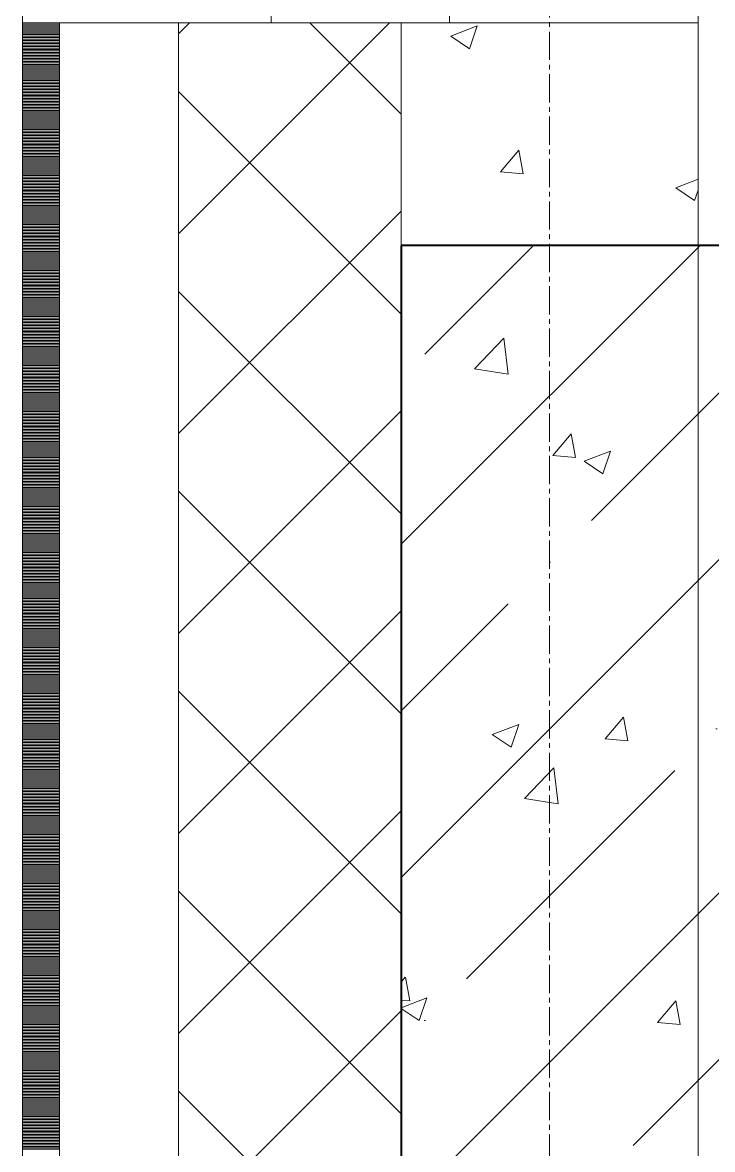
# Model space of a CAD drawing. Header units: millimetres. Extents: x -231292 to 573618, y -153144 to 564035.
# Drawn here: x 8528 to 8993, y -139504 to -138745 of the extents above; entities that cross this region are included whole.
import ezdxf

# ---------------------------------------------------------------- set-up
doc = ezdxf.new("R2010")
doc.units = ezdxf.units.MM
doc.linetypes.add('CENTER2', pattern=[28.575, 19.05, -3.175, 3.175, -3.175])
doc.linetypes.add('HIDDEN2', pattern=[4.7625, 3.175, -1.5875])
doc.layers.get('0').update_dxf_attribs({"color": 250})
for name, color, linetype, lineweight in [('A-Wall_Материал_Газоблок_Контур', 250, 'Continuous', 0), ('АР_Колонны', 250, 'Continuous', 35), ('АР_Окна', 250, 'Continuous', 5), ('АР_Стены ЖБ', 250, 'Continuous', 35), ('АР_Стены ПЕНОблок', 250, 'Continuous', 20), ('АР_Тонкая', 250, 'Continuous', 5), ('АР_Утеплитель', 250, 'Continuous', 0), ('АР_Штриховка', 250, 'Continuous', 0), ('РД_Оси_100', 250, 'Continuous', 0)]:
    doc.layers.add(name, color=color, linetype=linetype, lineweight=lineweight)

# ---------------------------------------------------------------- blocks, each defined once
blk = doc.blocks.new('оси_рен')
at = {"layer": 'РД_Оси_100', "color": 251, "linetype": 'CENTER2', "true_color": 0x636466}
blk.add_line((1195652.916, 135558.25), (1195652.916, 223268.25), dxfattribs=at)

msp = doc.modelspace()

# ---------------------------------------------------------------- hatches: boundary and pattern name
at = {"layer": 'АР_Штриховка', "linetype": 'Continuous', "lineweight": 5, "true_color": 0x000000}
h = msp.add_hatch(dxfattribs=at)
h.set_pattern_fill('ANSI35', color=18, scale=25, style=0)
h.set_pattern_definition([(45, (8883.46, -162345.28), (-112.2532, 112.2532), []), (45, (8995.71, -162345.28), (-112.2532, 112.2532), [198.4375, -39.6875, 0, -39.6875])])
h.paths.add_polyline_path([(8783.458, -140095.283), (9003.458, -140095.283), (9003.458, -138895.283), (8783.458, -138895.283)], flags=0)

# ---------------------------------------------------------------- linework, layer by layer
at = {"layer": 'A-Wall_Материал_Газоблок_Контур', "color": 18, "linetype": 'Continuous', "lineweight": 0, "true_color": 0x000000}
for p, q in [((8528.458, -136345.283), (8528.458, -138745.283)), ((8983.458, -138745.283), (8983.458, -136345.283))]:
    msp.add_line(p, q, dxfattribs=at)
at = {"layer": 'АР_Колонны', "color": 18, "linetype": 'HIDDEN2', "lineweight": 25, "true_color": 0x000000}
for p, q in [((8783.458, -138895.283), (9003.458, -138895.283)), ((8783.458, -140095.283), (8783.458, -138895.283))]:
    msp.add_line(p, q, dxfattribs=at)
at = {"layer": 'АР_Колонны', "color": 18, "linetype": 'Continuous', "lineweight": 30, "true_color": 0x000000}
for p, q in [((9003.458, -138895.283), (8783.458, -138895.283)), ((8783.458, -138895.283), (8783.458, -140095.283))]:
    msp.add_line(p, q, dxfattribs=at)
at = {"layer": 'АР_Окна', "color": 18, "linetype": 'Continuous', "lineweight": 5, "true_color": 0x000000}
for p, q in [((8528.458, -136345.283), (8528.458, -138745.283)), ((8983.458, -136345.283), (8983.458, -138745.283))]:
    msp.add_line(p, q, dxfattribs=at)
msp.add_lwpolyline([(8815.958, -138695.283), (8815.958, -138745.283), (8695.958, -138745.283), (8695.958, -138695.283)], close=True, dxfattribs=at)
at = {"layer": 'АР_Стены ЖБ', "color": 18, "linetype": 'Continuous', "lineweight": 40, "true_color": 0x000000}
for p, q in [((9003.458, -138895.283), (8783.458, -138895.283)), ((8783.458, -138895.283), (8783.458, -140095.283))]:
    msp.add_line(p, q, dxfattribs=at)
at = {"layer": 'АР_Стены ПЕНОблок', "color": 18, "linetype": 'Continuous', "lineweight": 20, "true_color": 0x000000}
for p, q in [((8983.458, -138745.283), (8783.458, -138745.283)), ((8783.458, -138745.283), (8783.458, -140245.283)), ((8983.458, -140245.283), (8983.458, -138745.283))]:
    msp.add_line(p, q, dxfattribs=at)
at = {"layer": 'АР_Тонкая', "color": 18, "linetype": 'Continuous', "lineweight": 5, "true_color": 0x000000}
for p, q in [((8553.458, -138745.283), (8528.458, -138745.283)), ((8528.458, -138745.283), (8528.458, -140245.283)), ((8633.458, -138745.283), (8553.458, -138745.283)), ((8553.458, -138745.283), (8553.458, -140245.283)), ((8553.458, -140245.283), (8553.458, -138745.283)), ((8633.458, -140245.283), (8633.458, -138745.283))]:
    msp.add_line(p, q, dxfattribs=at)
at = {"layer": 'АР_Утеплитель', "color": 18, "linetype": 'Continuous', "lineweight": 0, "true_color": 0x000000}
for p, q in [((8783.458, -138745.283), (8633.458, -138745.283)), ((8633.458, -138745.283), (8633.458, -140245.283)), ((8783.458, -140245.283), (8783.458, -138745.283))]:
    msp.add_line(p, q, dxfattribs=at)
at = {"layer": 'АР_Штриховка', "color": 18, "linetype": 'Continuous', "lineweight": 0, "true_color": 0x000000}
for p, q in [((8528.458, -138746.283), (8553.458, -138746.283)), ((8528.458, -138747.283), (8553.458, -138747.283)), ((8633.458, -138752.703), (8640.878, -138745.283)), ((8633.458, -138887.407), (8775.582, -138745.283)), ((8783.458, -138806.814), (8721.927, -138745.283)), ((8816.857, -138754.216), (8834.642, -138747.389)), ((8829.487, -138762.754), (8834.637, -138747.405)), ((8528.458, -138748.283), (8553.458, -138748.283)), ((8528.458, -138749.283), (8553.458, -138749.283)), ((8528.458, -138750.283), (8553.458, -138750.283)), ((8528.458, -138751.283), (8553.458, -138751.283)), ((8528.458, -138752.283), (8553.458, -138752.283)), ((8528.458, -138753.283), (8553.458, -138753.283)), ((8528.458, -138754.283), (8553.458, -138754.283)), ((8528.458, -138755.283), (8553.458, -138755.283)), ((8816.85, -138754.231), (8829.485, -138762.753)), ((8528.458, -138756.283), (8553.458, -138756.283)), ((8528.458, -138757.283), (8553.458, -138757.283)), ((8528.458, -138758.283), (8553.458, -138758.283)), ((8528.458, -138759.283), (8553.458, -138759.283)), ((8528.458, -138760.283), (8553.458, -138760.283)), ((8528.458, -138761.283), (8553.458, -138761.283)), ((8528.458, -138762.283), (8553.458, -138762.283)), ((8528.458, -138763.283), (8553.458, -138763.283)), ((8528.458, -138764.283), (8553.458, -138764.283)), ((8528.458, -138765.283), (8553.458, -138765.283)), ((8528.458, -138766.283), (8553.458, -138766.283)), ((8528.458, -138767.283), (8553.458, -138767.283)), ((8528.458, -138768.283), (8553.458, -138768.283)), ((8528.458, -138769.283), (8553.458, -138769.283)), ((8528.458, -138770.283), (8553.458, -138770.283)), ((8528.458, -138771.283), (8553.458, -138771.283)), ((8528.458, -138772.283), (8553.458, -138772.283)), ((8528.458, -138773.283), (8553.458, -138773.283)), ((8528.458, -138774.283), (8553.458, -138774.283)), ((8528.458, -138775.283), (8553.458, -138775.283)), ((8528.458, -138776.283), (8553.458, -138776.283)), ((8528.458, -138777.283), (8553.458, -138777.283)), ((8528.458, -138778.283), (8553.458, -138778.283)), ((8528.458, -138779.283), (8553.458, -138779.283)), ((8528.458, -138780.283), (8553.458, -138780.283)), ((8528.458, -138781.283), (8553.458, -138781.283)), ((8528.458, -138782.283), (8553.458, -138782.283)), ((8528.458, -138783.283), (8553.458, -138783.283)), ((8528.458, -138784.283), (8553.458, -138784.283)), ((8528.458, -138785.283), (8553.458, -138785.283)), ((8528.458, -138786.283), (8553.458, -138786.283)), ((8528.458, -138787.283), (8553.458, -138787.283)), ((8528.458, -138788.283), (8553.458, -138788.283)), ((8528.458, -138789.283), (8553.458, -138789.283)), ((8528.458, -138790.283), (8553.458, -138790.283)), ((8528.458, -138791.283), (8553.458, -138791.283)), ((8528.458, -138792.283), (8553.458, -138792.283)), ((8528.458, -138793.283), (8553.458, -138793.283)), ((8783.458, -138941.518), (8633.458, -138791.518)), ((8528.458, -138794.283), (8553.458, -138794.283)), ((8528.458, -138795.283), (8553.458, -138795.283)), ((8528.458, -138796.283), (8553.458, -138796.283)), ((8528.458, -138797.283), (8553.458, -138797.283)), ((8528.458, -138798.283), (8553.458, -138798.283)), ((8528.458, -138799.283), (8553.458, -138799.283)), ((8528.458, -138800.283), (8553.458, -138800.283)), ((8528.458, -138801.283), (8553.458, -138801.283)), ((8528.458, -138802.283), (8553.458, -138802.283)), ((8528.458, -138803.283), (8553.458, -138803.283)), ((8528.458, -138804.283), (8553.458, -138804.283)), ((8528.458, -138805.283), (8553.458, -138805.283)), ((8528.458, -138806.283), (8553.458, -138806.283)), ((8528.458, -138807.283), (8553.458, -138807.283)), ((8528.458, -138808.283), (8553.458, -138808.283)), ((8528.458, -138809.283), (8553.458, -138809.283)), ((8528.458, -138810.283), (8553.458, -138810.283)), ((8528.458, -138811.283), (8553.458, -138811.283)), ((8528.458, -138812.283), (8553.458, -138812.283)), ((8528.458, -138813.283), (8553.458, -138813.283)), ((8528.458, -138814.283), (8553.458, -138814.283)), ((8528.458, -138815.283), (8553.458, -138815.283)), ((8528.458, -138816.283), (8553.458, -138816.283)), ((8528.458, -138817.283), (8553.458, -138817.283)), ((8528.458, -138818.283), (8553.458, -138818.283)), ((8528.458, -138819.283), (8553.458, -138819.283)), ((8528.458, -138820.283), (8553.458, -138820.283)), ((8528.458, -138821.283), (8553.458, -138821.283)), ((8528.458, -138822.283), (8553.458, -138822.283)), ((8528.458, -138823.283), (8553.458, -138823.283)), ((8528.458, -138824.283), (8553.458, -138824.283)), ((8528.458, -138825.283), (8553.458, -138825.283)), ((8528.458, -138826.283), (8553.458, -138826.283)), ((8528.458, -138827.283), (8553.458, -138827.283)), ((8528.458, -138828.283), (8553.458, -138828.283)), ((8528.458, -138829.283), (8553.458, -138829.283)), ((8528.458, -138830.283), (8553.458, -138830.283)), ((8528.458, -138831.283), (8553.458, -138831.283)), ((8850.462, -138845.715), (8862.708, -138831.122)), ((8865.701, -138847.033), (8862.764, -138831.112)), ((8528.458, -138832.283), (8553.458, -138832.283)), ((8528.458, -138833.283), (8553.458, -138833.283)), ((8528.458, -138834.283), (8553.458, -138834.283)), ((8528.458, -138835.283), (8553.458, -138835.283)), ((8528.458, -138836.283), (8553.458, -138836.283)), ((8528.458, -138837.283), (8553.458, -138837.283)), ((8528.458, -138838.283), (8553.458, -138838.283)), ((8528.458, -138839.283), (8553.458, -138839.283)), ((8528.458, -138840.283), (8553.458, -138840.283)), ((8528.458, -138841.283), (8553.458, -138841.283)), ((8528.458, -138842.283), (8553.458, -138842.283)), ((8528.458, -138843.283), (8553.458, -138843.283)), ((8528.458, -138844.283), (8553.458, -138844.283)), ((8528.458, -138845.283), (8553.458, -138845.283)), ((8528.458, -138846.283), (8553.458, -138846.283)), ((8850.462, -138845.715), (8865.644, -138847.044)), ((8528.458, -138847.283), (8553.458, -138847.283)), ((8528.458, -138848.283), (8553.458, -138848.283)), ((8528.458, -138849.283), (8553.458, -138849.283)), ((8528.458, -138850.283), (8553.458, -138850.283)), ((8528.458, -138851.283), (8553.458, -138851.283)), ((8528.458, -138852.283), (8553.458, -138852.283)), ((8528.458, -138853.283), (8553.458, -138853.283)), ((8968.471, -138856.481), (8983.458, -138850.728)), ((8528.458, -138854.283), (8553.458, -138854.283)), ((8528.458, -138855.283), (8553.458, -138855.283)), ((8528.458, -138856.283), (8553.458, -138856.283)), ((8528.458, -138857.283), (8553.458, -138857.283)), ((8528.458, -138858.283), (8553.458, -138858.283)), ((8528.458, -138859.283), (8553.458, -138859.283)), ((8528.458, -138860.283), (8553.458, -138860.283)), ((8528.458, -138861.283), (8553.458, -138861.283)), ((8968.465, -138856.496), (8981.099, -138865.018)), ((8981.101, -138865.019), (8983.458, -138857.995)), ((8528.458, -138862.283), (8553.458, -138862.283)), ((8528.458, -138863.283), (8553.458, -138863.283)), ((8528.458, -138864.283), (8553.458, -138864.283)), ((8528.458, -138865.283), (8553.458, -138865.283)), ((8528.458, -138866.283), (8553.458, -138866.283)), ((8528.458, -138867.283), (8553.458, -138867.283)), ((8528.458, -138868.283), (8553.458, -138868.283)), ((8528.458, -138869.283), (8553.458, -138869.283)), ((8528.458, -138870.283), (8553.458, -138870.283)), ((8528.458, -138871.283), (8553.458, -138871.283)), ((8528.458, -138872.283), (8553.458, -138872.283)), ((8528.458, -138873.283), (8553.458, -138873.283)), ((8528.458, -138874.283), (8553.458, -138874.283)), ((8528.458, -138875.283), (8553.458, -138875.283)), ((8528.458, -138876.283), (8553.458, -138876.283)), ((8633.458, -139022.111), (8783.458, -138872.111)), ((8528.458, -138877.283), (8553.458, -138877.283)), ((8528.458, -138878.283), (8553.458, -138878.283)), ((8528.458, -138879.283), (8553.458, -138879.283)), ((8528.458, -138880.283), (8553.458, -138880.283)), ((8528.458, -138881.283), (8553.458, -138881.283)), ((8528.458, -138882.283), (8553.458, -138882.283)), ((8528.458, -138883.283), (8553.458, -138883.283)), ((8528.458, -138884.283), (8553.458, -138884.283)), ((8528.458, -138885.283), (8553.458, -138885.283)), ((8528.458, -138886.283), (8553.458, -138886.283)), ((8528.458, -138887.283), (8553.458, -138887.283)), ((8528.458, -138888.283), (8553.458, -138888.283)), ((8528.458, -138889.283), (8553.458, -138889.283)), ((8528.458, -138890.283), (8553.458, -138890.283)), ((8528.458, -138891.283), (8553.458, -138891.283)), ((8528.458, -138892.283), (8553.458, -138892.283)), ((8528.458, -138893.283), (8553.458, -138893.283)), ((8528.458, -138894.283), (8553.458, -138894.283)), ((8528.458, -138895.283), (8553.458, -138895.283)), ((8528.458, -138896.283), (8553.458, -138896.283)), ((8528.458, -138897.283), (8553.458, -138897.283)), ((8528.458, -138898.283), (8553.458, -138898.283)), ((8528.458, -138899.283), (8553.458, -138899.283)), ((8528.458, -138900.283), (8553.458, -138900.283)), ((8528.458, -138901.283), (8553.458, -138901.283)), ((8528.458, -138902.283), (8553.458, -138902.283)), ((8528.458, -138903.283), (8553.458, -138903.283)), ((8528.458, -138904.283), (8553.458, -138904.283)), ((8528.458, -138905.283), (8553.458, -138905.283)), ((8528.458, -138906.283), (8553.458, -138906.283)), ((8528.458, -138907.283), (8553.458, -138907.283)), ((8528.458, -138908.283), (8553.458, -138908.283)), ((8528.458, -138909.283), (8553.458, -138909.283)), ((8528.458, -138910.283), (8553.458, -138910.283)), ((8528.458, -138911.283), (8553.458, -138911.283)), ((8528.458, -138912.283), (8553.458, -138912.283)), ((8528.458, -138913.283), (8553.458, -138913.283)), ((8528.458, -138914.283), (8553.458, -138914.283)), ((8528.458, -138915.283), (8553.458, -138915.283)), ((8528.458, -138916.283), (8553.458, -138916.283)), ((8528.458, -138917.283), (8553.458, -138917.283)), ((8528.458, -138918.283), (8553.458, -138918.283)), ((8528.458, -138919.283), (8553.458, -138919.283)), ((8528.458, -138920.283), (8553.458, -138920.283)), ((8528.458, -138921.283), (8553.458, -138921.283)), ((8528.458, -138922.283), (8553.458, -138922.283)), ((8528.458, -138923.283), (8553.458, -138923.283)), ((8528.458, -138924.283), (8553.458, -138924.283)), ((8528.458, -138925.283), (8553.458, -138925.283)), ((8528.458, -138926.283), (8553.458, -138926.283)), ((8528.458, -138927.283), (8553.458, -138927.283)), ((8528.458, -138928.283), (8553.458, -138928.283)), ((8528.458, -138929.283), (8553.458, -138929.283)), ((8783.458, -139076.222), (8633.458, -138926.222)), ((8528.458, -138930.283), (8553.458, -138930.283)), ((8528.458, -138931.283), (8553.458, -138931.283)), ((8528.458, -138932.283), (8553.458, -138932.283)), ((8528.458, -138933.283), (8553.458, -138933.283)), ((8528.458, -138934.283), (8553.458, -138934.283)), ((8528.458, -138935.283), (8553.458, -138935.283)), ((8528.458, -138936.283), (8553.458, -138936.283)), ((8528.458, -138937.283), (8553.458, -138937.283)), ((8528.458, -138938.283), (8553.458, -138938.283)), ((8528.458, -138939.283), (8553.458, -138939.283)), ((8528.458, -138940.283), (8553.458, -138940.283)), ((8528.458, -138941.283), (8553.458, -138941.283)), ((8528.458, -138942.283), (8553.458, -138942.283)), ((8528.458, -138943.283), (8553.458, -138943.283)), ((8528.458, -138944.283), (8553.458, -138944.283)), ((8528.458, -138945.283), (8553.458, -138945.283)), ((8528.458, -138946.283), (8553.458, -138946.283)), ((8528.458, -138947.283), (8553.458, -138947.283)), ((8528.458, -138948.283), (8553.458, -138948.283)), ((8528.458, -138949.283), (8553.458, -138949.283)), ((8528.458, -138950.283), (8553.458, -138950.283)), ((8528.458, -138951.283), (8553.458, -138951.283)), ((8528.458, -138952.283), (8553.458, -138952.283)), ((8528.458, -138953.283), (8553.458, -138953.283)), ((8528.458, -138954.283), (8553.458, -138954.283)), ((8528.458, -138955.283), (8553.458, -138955.283)), ((8528.458, -138956.283), (8553.458, -138956.283)), ((8528.458, -138957.283), (8553.458, -138957.283)), ((8528.458, -138958.283), (8553.458, -138958.283)), ((8528.458, -138959.283), (8553.458, -138959.283)), ((8528.458, -138960.283), (8553.458, -138960.283)), ((8832.906, -138978.493), (8852.69, -138957.874)), ((8855.51, -138981.995), (8852.704, -138957.872)), ((8528.458, -138961.283), (8553.458, -138961.283)), ((8528.458, -138962.283), (8553.458, -138962.283)), ((8528.458, -138963.283), (8553.458, -138963.283)), ((8528.458, -138964.283), (8553.458, -138964.283)), ((8528.458, -138965.283), (8553.458, -138965.283)), ((8528.458, -138966.283), (8553.458, -138966.283)), ((8528.458, -138967.283), (8553.458, -138967.283)), ((8528.458, -138968.283), (8553.458, -138968.283)), ((8528.458, -138969.283), (8553.458, -138969.283)), ((8528.458, -138970.283), (8553.458, -138970.283)), ((8528.458, -138971.283), (8553.458, -138971.283)), ((8528.458, -138972.283), (8553.458, -138972.283)), ((8528.458, -138973.283), (8553.458, -138973.283)), ((8528.458, -138974.283), (8553.458, -138974.283)), ((8528.458, -138975.283), (8553.458, -138975.283)), ((8528.458, -138976.283), (8553.458, -138976.283)), ((8528.458, -138977.283), (8553.458, -138977.283)), ((8528.458, -138978.283), (8553.458, -138978.283)), ((8528.458, -138979.283), (8553.458, -138979.283)), ((8528.458, -138980.283), (8553.458, -138980.283)), ((8528.458, -138981.283), (8553.458, -138981.283)), ((8528.458, -138982.283), (8553.458, -138982.283)), ((8832.917, -138978.516), (8855.507, -138982.019)), ((8528.458, -138983.283), (8553.458, -138983.283)), ((8528.458, -138984.283), (8553.458, -138984.283)), ((8528.458, -138985.283), (8553.458, -138985.283)), ((8528.458, -138986.283), (8553.458, -138986.283)), ((8528.458, -138987.283), (8553.458, -138987.283)), ((8528.458, -138988.283), (8553.458, -138988.283)), ((8528.458, -138989.283), (8553.458, -138989.283)), ((8528.458, -138990.283), (8553.458, -138990.283)), ((8528.458, -138991.283), (8553.458, -138991.283)), ((8528.458, -138992.283), (8553.458, -138992.283)), ((8528.458, -138993.283), (8553.458, -138993.283)), ((8528.458, -138994.283), (8553.458, -138994.283)), ((8528.458, -138995.283), (8553.458, -138995.283)), ((8528.458, -138996.283), (8553.458, -138996.283)), ((8528.458, -138997.283), (8553.458, -138997.283)), ((8528.458, -138998.283), (8553.458, -138998.283)), ((8528.458, -138999.283), (8553.458, -138999.283)), ((8528.458, -139000.283), (8553.458, -139000.283)), ((8528.458, -139001.283), (8553.458, -139001.283)), ((8528.458, -139002.283), (8553.458, -139002.283)), ((8528.458, -139003.283), (8553.458, -139003.283)), ((8528.458, -139004.283), (8553.458, -139004.283)), ((8528.458, -139005.283), (8553.458, -139005.283)), ((8528.458, -139006.283), (8553.458, -139006.283)), ((8528.458, -139007.283), (8553.458, -139007.283)), ((8528.458, -139008.283), (8553.458, -139008.283)), ((8528.458, -139009.283), (8553.458, -139009.283)), ((8528.458, -139010.283), (8553.458, -139010.283)), ((8528.458, -139011.283), (8553.458, -139011.283)), ((8528.458, -139012.283), (8553.458, -139012.283)), ((8528.458, -139013.283), (8553.458, -139013.283)), ((8633.458, -139156.814), (8783.458, -139006.814)), ((8528.458, -139014.283), (8553.458, -139014.283)), ((8528.458, -139015.283), (8553.458, -139015.283)), ((8528.458, -139016.283), (8553.458, -139016.283)), ((8528.458, -139017.283), (8553.458, -139017.283)), ((8528.458, -139018.283), (8553.458, -139018.283)), ((8528.458, -139019.283), (8553.458, -139019.283)), ((8528.458, -139020.283), (8553.458, -139020.283)), ((8528.458, -139021.283), (8553.458, -139021.283)), ((8528.458, -139022.283), (8553.458, -139022.283)), ((8528.458, -139023.283), (8553.458, -139023.283)), ((8528.458, -139024.283), (8553.458, -139024.283)), ((8528.458, -139025.283), (8553.458, -139025.283)), ((8528.458, -139026.283), (8553.458, -139026.283)), ((8528.458, -139027.283), (8553.458, -139027.283)), ((8528.458, -139028.283), (8553.458, -139028.283)), ((8885.706, -139036.772), (8897.951, -139022.179)), ((8900.943, -139038.09), (8898.007, -139022.169)), ((8528.458, -139029.283), (8553.458, -139029.283)), ((8528.458, -139030.283), (8553.458, -139030.283)), ((8528.458, -139031.283), (8553.458, -139031.283)), ((8528.458, -139032.283), (8553.458, -139032.283)), ((8528.458, -139033.283), (8553.458, -139033.283)), ((8528.458, -139034.283), (8553.458, -139034.283)), ((8528.458, -139035.283), (8553.458, -139035.283)), ((8528.458, -139036.283), (8553.458, -139036.283)), ((8906.669, -139040.669), (8924.454, -139033.842)), ((8919.299, -139049.207), (8924.449, -139033.858)), ((8528.458, -139037.283), (8553.458, -139037.283)), ((8528.458, -139038.283), (8553.458, -139038.283)), ((8528.458, -139039.283), (8553.458, -139039.283)), ((8528.458, -139040.283), (8553.458, -139040.283)), ((8528.458, -139041.283), (8553.458, -139041.283)), ((8528.458, -139042.283), (8553.458, -139042.283)), ((8528.458, -139043.283), (8553.458, -139043.283)), ((8885.706, -139036.772), (8900.888, -139038.101)), ((8906.663, -139040.684), (8919.297, -139049.206)), ((8528.458, -139044.283), (8553.458, -139044.283)), ((8528.458, -139045.283), (8553.458, -139045.283)), ((8528.458, -139046.283), (8553.458, -139046.283)), ((8528.458, -139047.283), (8553.458, -139047.283)), ((8528.458, -139048.283), (8553.458, -139048.283)), ((8528.458, -139049.283), (8553.458, -139049.283)), ((8528.458, -139050.283), (8553.458, -139050.283)), ((8528.458, -139051.283), (8553.458, -139051.283)), ((8528.458, -139052.283), (8553.458, -139052.283)), ((8528.458, -139053.283), (8553.458, -139053.283)), ((8528.458, -139054.283), (8553.458, -139054.283)), ((8528.458, -139055.283), (8553.458, -139055.283)), ((8528.458, -139056.283), (8553.458, -139056.283)), ((8528.458, -139057.283), (8553.458, -139057.283)), ((8528.458, -139058.283), (8553.458, -139058.283)), ((8528.458, -139059.283), (8553.458, -139059.283)), ((8528.458, -139060.283), (8553.458, -139060.283)), ((8528.458, -139061.283), (8553.458, -139061.283)), ((8528.458, -139062.283), (8553.458, -139062.283)), ((8528.458, -139063.283), (8553.458, -139063.283)), ((8528.458, -139064.283), (8553.458, -139064.283)), ((8528.458, -139065.283), (8553.458, -139065.283)), ((8528.458, -139066.283), (8553.458, -139066.283)), ((8783.458, -139210.926), (8633.458, -139060.926)), ((8528.458, -139067.283), (8553.458, -139067.283)), ((8528.458, -139068.283), (8553.458, -139068.283)), ((8528.458, -139069.283), (8553.458, -139069.283)), ((8528.458, -139070.283), (8553.458, -139070.283)), ((8528.458, -139071.283), (8553.458, -139071.283)), ((8528.458, -139072.283), (8553.458, -139072.283)), ((8528.458, -139073.283), (8553.458, -139073.283)), ((8528.458, -139074.283), (8553.458, -139074.283)), ((8528.458, -139075.283), (8553.458, -139075.283)), ((8528.458, -139076.283), (8553.458, -139076.283)), ((8528.458, -139077.283), (8553.458, -139077.283)), ((8528.458, -139078.283), (8553.458, -139078.283)), ((8528.458, -139079.283), (8553.458, -139079.283)), ((8528.458, -139080.283), (8553.458, -139080.283)), ((8528.458, -139081.283), (8553.458, -139081.283)), ((8528.458, -139082.283), (8553.458, -139082.283)), ((8528.458, -139083.283), (8553.458, -139083.283)), ((8528.458, -139084.283), (8553.458, -139084.283)), ((8528.458, -139085.283), (8553.458, -139085.283)), ((8528.458, -139086.283), (8553.458, -139086.283)), ((8528.458, -139087.283), (8553.458, -139087.283)), ((8528.458, -139088.283), (8553.458, -139088.283)), ((8528.458, -139089.283), (8553.458, -139089.283)), ((8528.458, -139090.283), (8553.458, -139090.283)), ((8528.458, -139091.283), (8553.458, -139091.283)), ((8528.458, -139092.283), (8553.458, -139092.283)), ((8528.458, -139093.283), (8553.458, -139093.283)), ((8528.458, -139094.283), (8553.458, -139094.283)), ((8528.458, -139095.283), (8553.458, -139095.283)), ((8528.458, -139096.283), (8553.458, -139096.283)), ((8528.458, -139097.283), (8553.458, -139097.283)), ((8528.458, -139098.283), (8553.458, -139098.283)), ((8528.458, -139099.283), (8553.458, -139099.283)), ((8528.458, -139100.283), (8553.458, -139100.283)), ((8528.458, -139101.283), (8553.458, -139101.283)), ((8528.458, -139102.283), (8553.458, -139102.283)), ((8528.458, -139103.283), (8553.458, -139103.283)), ((8528.458, -139104.283), (8553.458, -139104.283)), ((8528.458, -139105.283), (8553.458, -139105.283)), ((8528.458, -139106.283), (8553.458, -139106.283)), ((8528.458, -139107.283), (8553.458, -139107.283)), ((8528.458, -139108.283), (8553.458, -139108.283)), ((8528.458, -139109.283), (8553.458, -139109.283)), ((8528.458, -139110.283), (8553.458, -139110.283)), ((8528.458, -139111.283), (8553.458, -139111.283)), ((8528.458, -139112.283), (8553.458, -139112.283)), ((8528.458, -139113.283), (8553.458, -139113.283)), ((8528.458, -139114.283), (8553.458, -139114.283)), ((8528.458, -139115.283), (8553.458, -139115.283)), ((8528.458, -139116.283), (8553.458, -139116.283)), ((8528.458, -139117.283), (8553.458, -139117.283)), ((8528.458, -139118.283), (8553.458, -139118.283)), ((8528.458, -139119.283), (8553.458, -139119.283)), ((8528.458, -139120.283), (8553.458, -139120.283)), ((8528.458, -139121.283), (8553.458, -139121.283)), ((8528.458, -139122.283), (8553.458, -139122.283)), ((8528.458, -139123.283), (8553.458, -139123.283)), ((8528.458, -139124.283), (8553.458, -139124.283)), ((8528.458, -139125.283), (8553.458, -139125.283)), ((8528.458, -139126.283), (8553.458, -139126.283)), ((8528.458, -139127.283), (8553.458, -139127.283)), ((8528.458, -139128.283), (8553.458, -139128.283)), ((8528.458, -139129.283), (8553.458, -139129.283)), ((8528.458, -139130.283), (8553.458, -139130.283)), ((8528.458, -139131.283), (8553.458, -139131.283)), ((8528.458, -139132.283), (8553.458, -139132.283)), ((8528.458, -139133.283), (8553.458, -139133.283)), ((8528.458, -139134.283), (8553.458, -139134.283)), ((8528.458, -139135.283), (8553.458, -139135.283)), ((8528.458, -139136.283), (8553.458, -139136.283)), ((8528.458, -139137.283), (8553.458, -139137.283)), ((8528.458, -139138.283), (8553.458, -139138.283)), ((8528.458, -139139.283), (8553.458, -139139.283)), ((8528.458, -139140.283), (8553.458, -139140.283)), ((8528.458, -139141.283), (8553.458, -139141.283)), ((8528.458, -139142.283), (8553.458, -139142.283)), ((8633.458, -139291.518), (8783.458, -139141.518)), ((8528.458, -139143.283), (8553.458, -139143.283)), ((8528.458, -139144.283), (8553.458, -139144.283)), ((8528.458, -139145.283), (8553.458, -139145.283)), ((8528.458, -139146.283), (8553.458, -139146.283)), ((8528.458, -139147.283), (8553.458, -139147.283)), ((8528.458, -139148.283), (8553.458, -139148.283)), ((8528.458, -139149.283), (8553.458, -139149.283)), ((8528.458, -139150.283), (8553.458, -139150.283)), ((8528.458, -139151.283), (8553.458, -139151.283)), ((8528.458, -139152.283), (8553.458, -139152.283)), ((8528.458, -139153.283), (8553.458, -139153.283)), ((8528.458, -139154.283), (8553.458, -139154.283)), ((8528.458, -139155.283), (8553.458, -139155.283)), ((8528.458, -139156.283), (8553.458, -139156.283)), ((8528.458, -139157.283), (8553.458, -139157.283)), ((8528.458, -139158.283), (8553.458, -139158.283)), ((8528.458, -139159.283), (8553.458, -139159.283)), ((8528.458, -139160.283), (8553.458, -139160.283)), ((8528.458, -139161.283), (8553.458, -139161.283)), ((8528.458, -139162.283), (8553.458, -139162.283)), ((8528.458, -139163.283), (8553.458, -139163.283)), ((8528.458, -139164.283), (8553.458, -139164.283)), ((8528.458, -139165.283), (8553.458, -139165.283)), ((8528.458, -139166.283), (8553.458, -139166.283)), ((8528.458, -139167.283), (8553.458, -139167.283)), ((8528.458, -139168.283), (8553.458, -139168.283)), ((8528.458, -139169.283), (8553.458, -139169.283)), ((8528.458, -139170.283), (8553.458, -139170.283)), ((8528.458, -139171.283), (8553.458, -139171.283)), ((8528.458, -139172.283), (8553.458, -139172.283)), ((8528.458, -139173.283), (8553.458, -139173.283)), ((8528.458, -139174.283), (8553.458, -139174.283)), ((8528.458, -139175.283), (8553.458, -139175.283)), ((8528.458, -139176.283), (8553.458, -139176.283)), ((8528.458, -139177.283), (8553.458, -139177.283)), ((8528.458, -139178.283), (8553.458, -139178.283)), ((8528.458, -139179.283), (8553.458, -139179.283)), ((8528.458, -139180.283), (8553.458, -139180.283)), ((8528.458, -139181.283), (8553.458, -139181.283)), ((8528.458, -139182.283), (8553.458, -139182.283)), ((8528.458, -139183.283), (8553.458, -139183.283)), ((8528.458, -139184.283), (8553.458, -139184.283)), ((8528.458, -139185.283), (8553.458, -139185.283)), ((8528.458, -139186.283), (8553.458, -139186.283)), ((8528.458, -139187.283), (8553.458, -139187.283)), ((8528.458, -139188.283), (8553.458, -139188.283)), ((8528.458, -139189.283), (8553.458, -139189.283)), ((8528.458, -139190.283), (8553.458, -139190.283)), ((8528.458, -139191.283), (8553.458, -139191.283)), ((8528.458, -139192.283), (8553.458, -139192.283)), ((8528.458, -139193.283), (8553.458, -139193.283)), ((8528.458, -139194.283), (8553.458, -139194.283)), ((8528.458, -139195.283), (8553.458, -139195.283)), ((8783.458, -139345.63), (8633.458, -139195.63)), ((8528.458, -139196.283), (8553.458, -139196.283)), ((8528.458, -139197.283), (8553.458, -139197.283)), ((8528.458, -139198.283), (8553.458, -139198.283)), ((8528.458, -139199.283), (8553.458, -139199.283)), ((8528.458, -139200.283), (8553.458, -139200.283)), ((8528.458, -139201.283), (8553.458, -139201.283)), ((8528.458, -139202.283), (8553.458, -139202.283)), ((8528.458, -139203.283), (8553.458, -139203.283)), ((8528.458, -139204.283), (8553.458, -139204.283)), ((8528.458, -139205.283), (8553.458, -139205.283)), ((8528.458, -139206.283), (8553.458, -139206.283)), ((8528.458, -139207.283), (8553.458, -139207.283)), ((8528.458, -139208.283), (8553.458, -139208.283)), ((8528.458, -139209.283), (8553.458, -139209.283)), ((8528.458, -139210.283), (8553.458, -139210.283)), ((8528.458, -139211.283), (8553.458, -139211.283)), ((8528.458, -139212.283), (8553.458, -139212.283)), ((8528.458, -139213.283), (8553.458, -139213.283)), ((8528.458, -139214.283), (8553.458, -139214.283)), ((8528.458, -139215.283), (8553.458, -139215.283)), ((8528.458, -139216.283), (8553.458, -139216.283)), ((8528.458, -139217.283), (8553.458, -139217.283)), ((8528.458, -139218.283), (8553.458, -139218.283)), ((8844.867, -139224.857), (8862.652, -139218.03)), ((8857.497, -139233.395), (8862.647, -139218.046)), ((8920.949, -139227.829), (8933.194, -139213.236)), ((8936.186, -139229.147), (8933.249, -139213.226)), ((8528.458, -139219.283), (8553.458, -139219.283)), ((8528.458, -139220.283), (8553.458, -139220.283)), ((8528.458, -139221.283), (8553.458, -139221.283)), ((8528.458, -139222.283), (8553.458, -139222.283)), ((8528.458, -139223.283), (8553.458, -139223.283)), ((8528.458, -139224.283), (8553.458, -139224.283)), ((8528.458, -139225.283), (8553.458, -139225.283)), ((8844.86, -139224.872), (8857.495, -139233.394)), ((8528.458, -139226.283), (8553.458, -139226.283)), ((8528.458, -139227.283), (8553.458, -139227.283)), ((8528.458, -139228.283), (8553.458, -139228.283)), ((8528.458, -139229.283), (8553.458, -139229.283)), ((8528.458, -139230.283), (8553.458, -139230.283)), ((8528.458, -139231.283), (8553.458, -139231.283)), ((8528.458, -139232.283), (8553.458, -139232.283)), ((8528.458, -139233.283), (8553.458, -139233.283)), ((8920.949, -139227.829), (8936.131, -139229.157)), ((8528.458, -139234.283), (8553.458, -139234.283)), ((8528.458, -139235.283), (8553.458, -139235.283)), ((8528.458, -139236.283), (8553.458, -139236.283)), ((8528.458, -139237.283), (8553.458, -139237.283)), ((8528.458, -139238.283), (8553.458, -139238.283)), ((8528.458, -139239.283), (8553.458, -139239.283)), ((8528.458, -139240.283), (8553.458, -139240.283)), ((8528.458, -139241.283), (8553.458, -139241.283)), ((8528.458, -139242.283), (8553.458, -139242.283)), ((8528.458, -139243.283), (8553.458, -139243.283)), ((8528.458, -139244.283), (8553.458, -139244.283)), ((8528.458, -139245.283), (8553.458, -139245.283)), ((8528.458, -139246.283), (8553.458, -139246.283)), ((8528.458, -139247.283), (8553.458, -139247.283)), ((8528.458, -139248.283), (8553.458, -139248.283)), ((8866.581, -139267.961), (8886.365, -139247.343)), ((8889.185, -139271.463), (8886.379, -139247.341)), ((8528.458, -139249.283), (8553.458, -139249.283)), ((8528.458, -139250.283), (8553.458, -139250.283)), ((8528.458, -139251.283), (8553.458, -139251.283)), ((8528.458, -139252.283), (8553.458, -139252.283)), ((8528.458, -139253.283), (8553.458, -139253.283)), ((8528.458, -139254.283), (8553.458, -139254.283)), ((8528.458, -139255.283), (8553.458, -139255.283)), ((8528.458, -139256.283), (8553.458, -139256.283)), ((8528.458, -139257.283), (8553.458, -139257.283)), ((8528.458, -139258.283), (8553.458, -139258.283)), ((8528.458, -139259.283), (8553.458, -139259.283)), ((8528.458, -139260.283), (8553.458, -139260.283)), ((8528.458, -139261.283), (8553.458, -139261.283)), ((8528.458, -139262.283), (8553.458, -139262.283)), ((8528.458, -139263.283), (8553.458, -139263.283)), ((8528.458, -139264.283), (8553.458, -139264.283)), ((8528.458, -139265.283), (8553.458, -139265.283)), ((8528.458, -139266.283), (8553.458, -139266.283)), ((8528.458, -139267.283), (8553.458, -139267.283)), ((8528.458, -139268.283), (8553.458, -139268.283)), ((8528.458, -139269.283), (8553.458, -139269.283)), ((8528.458, -139270.283), (8553.458, -139270.283)), ((8528.458, -139271.283), (8553.458, -139271.283)), ((8866.591, -139267.984), (8889.181, -139271.487)), ((8528.458, -139272.283), (8553.458, -139272.283)), ((8528.458, -139273.283), (8553.458, -139273.283)), ((8528.458, -139274.283), (8553.458, -139274.283)), ((8528.458, -139275.283), (8553.458, -139275.283)), ((8528.458, -139276.283), (8553.458, -139276.283)), ((8528.458, -139277.283), (8553.458, -139277.283)), ((8528.458, -139278.283), (8553.458, -139278.283)), ((8528.458, -139279.283), (8553.458, -139279.283)), ((8633.458, -139426.222), (8783.458, -139276.222)), ((8528.458, -139280.283), (8553.458, -139280.283)), ((8528.458, -139281.283), (8553.458, -139281.283)), ((8528.458, -139282.283), (8553.458, -139282.283)), ((8528.458, -139283.283), (8553.458, -139283.283)), ((8528.458, -139284.283), (8553.458, -139284.283)), ((8528.458, -139285.283), (8553.458, -139285.283)), ((8528.458, -139286.283), (8553.458, -139286.283)), ((8528.458, -139287.283), (8553.458, -139287.283)), ((8528.458, -139288.283), (8553.458, -139288.283)), ((8528.458, -139289.283), (8553.458, -139289.283)), ((8528.458, -139290.283), (8553.458, -139290.283)), ((8528.458, -139291.283), (8553.458, -139291.283)), ((8528.458, -139292.283), (8553.458, -139292.283)), ((8528.458, -139293.283), (8553.458, -139293.283)), ((8528.458, -139294.283), (8553.458, -139294.283)), ((8528.458, -139295.283), (8553.458, -139295.283)), ((8528.458, -139296.283), (8553.458, -139296.283)), ((8528.458, -139297.283), (8553.458, -139297.283)), ((8528.458, -139298.283), (8553.458, -139298.283)), ((8528.458, -139299.283), (8553.458, -139299.283)), ((8528.458, -139300.283), (8553.458, -139300.283)), ((8528.458, -139301.283), (8553.458, -139301.283)), ((8528.458, -139302.283), (8553.458, -139302.283)), ((8528.458, -139303.283), (8553.458, -139303.283)), ((8528.458, -139304.283), (8553.458, -139304.283)), ((8528.458, -139305.283), (8553.458, -139305.283)), ((8528.458, -139306.283), (8553.458, -139306.283)), ((8528.458, -139307.283), (8553.458, -139307.283)), ((8528.458, -139308.283), (8553.458, -139308.283)), ((8528.458, -139309.283), (8553.458, -139309.283)), ((8528.458, -139310.283), (8553.458, -139310.283)), ((8528.458, -139311.283), (8553.458, -139311.283)), ((8528.458, -139312.283), (8553.458, -139312.283)), ((8528.458, -139313.283), (8553.458, -139313.283)), ((8528.458, -139314.283), (8553.458, -139314.283)), ((8528.458, -139315.283), (8553.458, -139315.283)), ((8528.458, -139316.283), (8553.458, -139316.283)), ((8528.458, -139317.283), (8553.458, -139317.283)), ((8528.458, -139318.283), (8553.458, -139318.283)), ((8528.458, -139319.283), (8553.458, -139319.283)), ((8528.458, -139320.283), (8553.458, -139320.283)), ((8528.458, -139321.283), (8553.458, -139321.283)), ((8528.458, -139322.283), (8553.458, -139322.283)), ((8528.458, -139323.283), (8553.458, -139323.283)), ((8528.458, -139324.283), (8553.458, -139324.283)), ((8528.458, -139325.283), (8553.458, -139325.283)), ((8528.458, -139326.283), (8553.458, -139326.283)), ((8528.458, -139327.283), (8553.458, -139327.283)), ((8528.458, -139328.283), (8553.458, -139328.283)), ((8528.458, -139329.283), (8553.458, -139329.283)), ((8528.458, -139330.283), (8553.458, -139330.283)), ((8528.458, -139331.283), (8553.458, -139331.283)), ((8528.458, -139332.283), (8553.458, -139332.283)), ((8783.458, -139480.334), (8633.458, -139330.334)), ((8528.458, -139333.283), (8553.458, -139333.283)), ((8528.458, -139334.283), (8553.458, -139334.283)), ((8528.458, -139335.283), (8553.458, -139335.283)), ((8528.458, -139336.283), (8553.458, -139336.283)), ((8528.458, -139337.283), (8553.458, -139337.283)), ((8528.458, -139338.283), (8553.458, -139338.283)), ((8528.458, -139339.283), (8553.458, -139339.283)), ((8528.458, -139340.283), (8553.458, -139340.283)), ((8528.458, -139341.283), (8553.458, -139341.283)), ((8528.458, -139342.283), (8553.458, -139342.283)), ((8528.458, -139343.283), (8553.458, -139343.283)), ((8528.458, -139344.283), (8553.458, -139344.283)), ((8528.458, -139345.283), (8553.458, -139345.283)), ((8528.458, -139346.283), (8553.458, -139346.283)), ((8528.458, -139347.283), (8553.458, -139347.283)), ((8528.458, -139348.283), (8553.458, -139348.283)), ((8528.458, -139349.283), (8553.458, -139349.283)), ((8528.458, -139350.283), (8553.458, -139350.283)), ((8528.458, -139351.283), (8553.458, -139351.283)), ((8528.458, -139352.283), (8553.458, -139352.283)), ((8528.458, -139353.283), (8553.458, -139353.283)), ((8528.458, -139354.283), (8553.458, -139354.283)), ((8528.458, -139355.283), (8553.458, -139355.283)), ((8528.458, -139356.283), (8553.458, -139356.283)), ((8528.458, -139357.283), (8553.458, -139357.283)), ((8528.458, -139358.283), (8553.458, -139358.283)), ((8528.458, -139359.283), (8553.458, -139359.283)), ((8528.458, -139360.283), (8553.458, -139360.283)), ((8528.458, -139361.283), (8553.458, -139361.283)), ((8528.458, -139362.283), (8553.458, -139362.283)), ((8528.458, -139363.283), (8553.458, -139363.283)), ((8528.458, -139364.283), (8553.458, -139364.283)), ((8528.458, -139365.283), (8553.458, -139365.283)), ((8528.458, -139366.283), (8553.458, -139366.283)), ((8528.458, -139367.283), (8553.458, -139367.283)), ((8528.458, -139368.283), (8553.458, -139368.283)), ((8528.458, -139369.283), (8553.458, -139369.283)), ((8528.458, -139370.283), (8553.458, -139370.283)), ((8528.458, -139371.283), (8553.458, -139371.283)), ((8528.458, -139372.283), (8553.458, -139372.283)), ((8528.458, -139373.283), (8553.458, -139373.283)), ((8528.458, -139374.283), (8553.458, -139374.283)), ((8528.458, -139375.283), (8553.458, -139375.283)), ((8528.458, -139376.283), (8553.458, -139376.283)), ((8528.458, -139377.283), (8553.458, -139377.283)), ((8528.458, -139378.283), (8553.458, -139378.283)), ((8528.458, -139379.283), (8553.458, -139379.283)), ((8528.458, -139380.283), (8553.458, -139380.283)), ((8528.458, -139381.283), (8553.458, -139381.283)), ((8528.458, -139382.283), (8553.458, -139382.283)), ((8528.458, -139383.283), (8553.458, -139383.283)), ((8528.458, -139384.283), (8553.458, -139384.283)), ((8528.458, -139385.283), (8553.458, -139385.283)), ((8528.458, -139386.283), (8553.458, -139386.283)), ((8528.458, -139387.283), (8553.458, -139387.283)), ((8528.458, -139388.283), (8553.458, -139388.283)), ((8528.458, -139389.283), (8553.458, -139389.283)), ((8528.458, -139390.283), (8553.458, -139390.283)), ((8528.458, -139391.283), (8553.458, -139391.283)), ((8528.458, -139392.283), (8553.458, -139392.283)), ((8783.458, -139391.685), (8786.253, -139388.354)), ((8789.245, -139404.265), (8786.308, -139388.344)), ((8528.458, -139393.283), (8553.458, -139393.283)), ((8528.458, -139394.283), (8553.458, -139394.283)), ((8528.458, -139395.283), (8553.458, -139395.283)), ((8528.458, -139396.283), (8553.458, -139396.283)), ((8528.458, -139397.283), (8553.458, -139397.283)), ((8528.458, -139398.283), (8553.458, -139398.283)), ((8528.458, -139399.283), (8553.458, -139399.283)), ((8528.458, -139400.283), (8553.458, -139400.283)), ((8528.458, -139401.283), (8553.458, -139401.283)), ((8528.458, -139402.283), (8553.458, -139402.283)), ((8528.458, -139403.283), (8553.458, -139403.283)), ((8528.458, -139404.283), (8553.458, -139404.283)), ((8528.458, -139405.283), (8553.458, -139405.283)), ((8528.458, -139406.283), (8553.458, -139406.283)), ((8528.458, -139407.283), (8553.458, -139407.283)), ((8528.458, -139408.283), (8553.458, -139408.283)), ((8783.458, -139408.894), (8800.85, -139402.218)), ((8783.458, -139403.774), (8789.19, -139404.275)), ((8795.695, -139417.583), (8800.845, -139402.234)), ((8956.193, -139418.886), (8968.438, -139404.293)), ((8971.429, -139420.204), (8968.492, -139404.283)), ((8528.458, -139409.283), (8553.458, -139409.283)), ((8528.458, -139410.283), (8553.458, -139410.283)), ((8528.458, -139411.283), (8553.458, -139411.283)), ((8528.458, -139412.283), (8553.458, -139412.283)), ((8528.458, -139413.283), (8553.458, -139413.283)), ((8528.458, -139414.283), (8553.458, -139414.283)), ((8528.458, -139415.283), (8553.458, -139415.283)), ((8633.458, -139560.926), (8783.458, -139410.926)), ((8783.458, -139409.329), (8795.693, -139417.582)), ((8528.458, -139416.283), (8553.458, -139416.283)), ((8528.458, -139417.283), (8553.458, -139417.283)), ((8528.458, -139418.283), (8553.458, -139418.283)), ((8528.458, -139419.283), (8553.458, -139419.283)), ((8528.458, -139420.283), (8553.458, -139420.283)), ((8528.458, -139421.283), (8553.458, -139421.283)), ((8528.458, -139422.283), (8553.458, -139422.283)), ((8528.458, -139423.283), (8553.458, -139423.283)), ((8956.193, -139418.886), (8971.375, -139420.214)), ((8528.458, -139424.283), (8553.458, -139424.283)), ((8528.458, -139425.283), (8553.458, -139425.283)), ((8528.458, -139426.283), (8553.458, -139426.283)), ((8528.458, -139427.283), (8553.458, -139427.283)), ((8528.458, -139428.283), (8553.458, -139428.283)), ((8528.458, -139429.283), (8553.458, -139429.283)), ((8528.458, -139430.283), (8553.458, -139430.283)), ((8528.458, -139431.283), (8553.458, -139431.283)), ((8528.458, -139432.283), (8553.458, -139432.283)), ((8528.458, -139433.283), (8553.458, -139433.283)), ((8528.458, -139434.283), (8553.458, -139434.283)), ((8528.458, -139435.283), (8553.458, -139435.283)), ((8528.458, -139436.283), (8553.458, -139436.283)), ((8528.458, -139437.283), (8553.458, -139437.283)), ((8528.458, -139438.283), (8553.458, -139438.283)), ((8528.458, -139439.283), (8553.458, -139439.283)), ((8528.458, -139440.283), (8553.458, -139440.283)), ((8528.458, -139441.283), (8553.458, -139441.283)), ((8528.458, -139442.283), (8553.458, -139442.283)), ((8528.458, -139443.283), (8553.458, -139443.283)), ((8528.458, -139444.283), (8553.458, -139444.283)), ((8528.458, -139445.283), (8553.458, -139445.283)), ((8528.458, -139446.283), (8553.458, -139446.283)), ((8528.458, -139447.283), (8553.458, -139447.283)), ((8528.458, -139448.283), (8553.458, -139448.283)), ((8528.458, -139449.283), (8553.458, -139449.283)), ((8528.458, -139450.283), (8553.458, -139450.283)), ((8528.458, -139451.283), (8553.458, -139451.283)), ((8528.458, -139452.283), (8553.458, -139452.283)), ((8528.458, -139453.283), (8553.458, -139453.283)), ((8528.458, -139454.283), (8553.458, -139454.283)), ((8528.458, -139455.283), (8553.458, -139455.283)), ((8528.458, -139456.283), (8553.458, -139456.283)), ((8528.458, -139457.283), (8553.458, -139457.283)), ((8528.458, -139458.283), (8553.458, -139458.283)), ((8528.458, -139459.283), (8553.458, -139459.283)), ((8528.458, -139460.283), (8553.458, -139460.283)), ((8528.458, -139461.283), (8553.458, -139461.283)), ((8528.458, -139462.283), (8553.458, -139462.283)), ((8528.458, -139463.283), (8553.458, -139463.283)), ((8528.458, -139464.283), (8553.458, -139464.283)), ((8528.458, -139465.283), (8553.458, -139465.283)), ((8528.458, -139466.283), (8553.458, -139466.283)), ((8528.458, -139467.283), (8553.458, -139467.283)), ((8528.458, -139468.283), (8553.458, -139468.283)), ((8783.458, -139615.037), (8633.458, -139465.037)), ((8528.458, -139469.283), (8553.458, -139469.283)), ((8528.458, -139470.283), (8553.458, -139470.283)), ((8528.458, -139471.283), (8553.458, -139471.283)), ((8528.458, -139472.283), (8553.458, -139472.283)), ((8528.458, -139473.283), (8553.458, -139473.283)), ((8528.458, -139474.283), (8553.458, -139474.283)), ((8528.458, -139475.283), (8553.458, -139475.283)), ((8528.458, -139476.283), (8553.458, -139476.283)), ((8528.458, -139477.283), (8553.458, -139477.283)), ((8528.458, -139478.283), (8553.458, -139478.283)), ((8528.458, -139479.283), (8553.458, -139479.283)), ((8528.458, -139480.283), (8553.458, -139480.283)), ((8528.458, -139481.283), (8553.458, -139481.283)), ((8528.458, -139482.283), (8553.458, -139482.283)), ((8528.458, -139483.283), (8553.458, -139483.283)), ((8528.458, -139484.283), (8553.458, -139484.283)), ((8528.458, -139485.283), (8553.458, -139485.283)), ((8528.458, -139486.283), (8553.458, -139486.283)), ((8528.458, -139487.283), (8553.458, -139487.283)), ((8528.458, -139488.283), (8553.458, -139488.283)), ((8528.458, -139489.283), (8553.458, -139489.283)), ((8528.458, -139490.283), (8553.458, -139490.283)), ((8528.458, -139491.283), (8553.458, -139491.283)), ((8528.458, -139492.283), (8553.458, -139492.283)), ((8528.458, -139493.283), (8553.458, -139493.283)), ((8528.458, -139494.283), (8553.458, -139494.283)), ((8528.458, -139495.283), (8553.458, -139495.283)), ((8528.458, -139496.283), (8553.458, -139496.283)), ((8528.458, -139497.283), (8553.458, -139497.283)), ((8528.458, -139498.283), (8553.458, -139498.283)), ((8528.458, -139499.283), (8553.458, -139499.283)), ((8528.458, -139500.283), (8553.458, -139500.283)), ((8528.458, -139501.283), (8553.458, -139501.283)), ((8528.458, -139502.283), (8553.458, -139502.283)), ((8528.458, -139503.283), (8553.458, -139503.283)), ((8528.458, -139504.283), (8553.458, -139504.283))]:
    msp.add_line(p, q, dxfattribs=at)

# ---------------------------------------------------------------- block references
at = {"rotation": 359.999868838025}
msp.add_blockref('оси_рен', (-1186769.82, -284755.728), dxfattribs=at)

doc.saveas('drawing.dxf')
